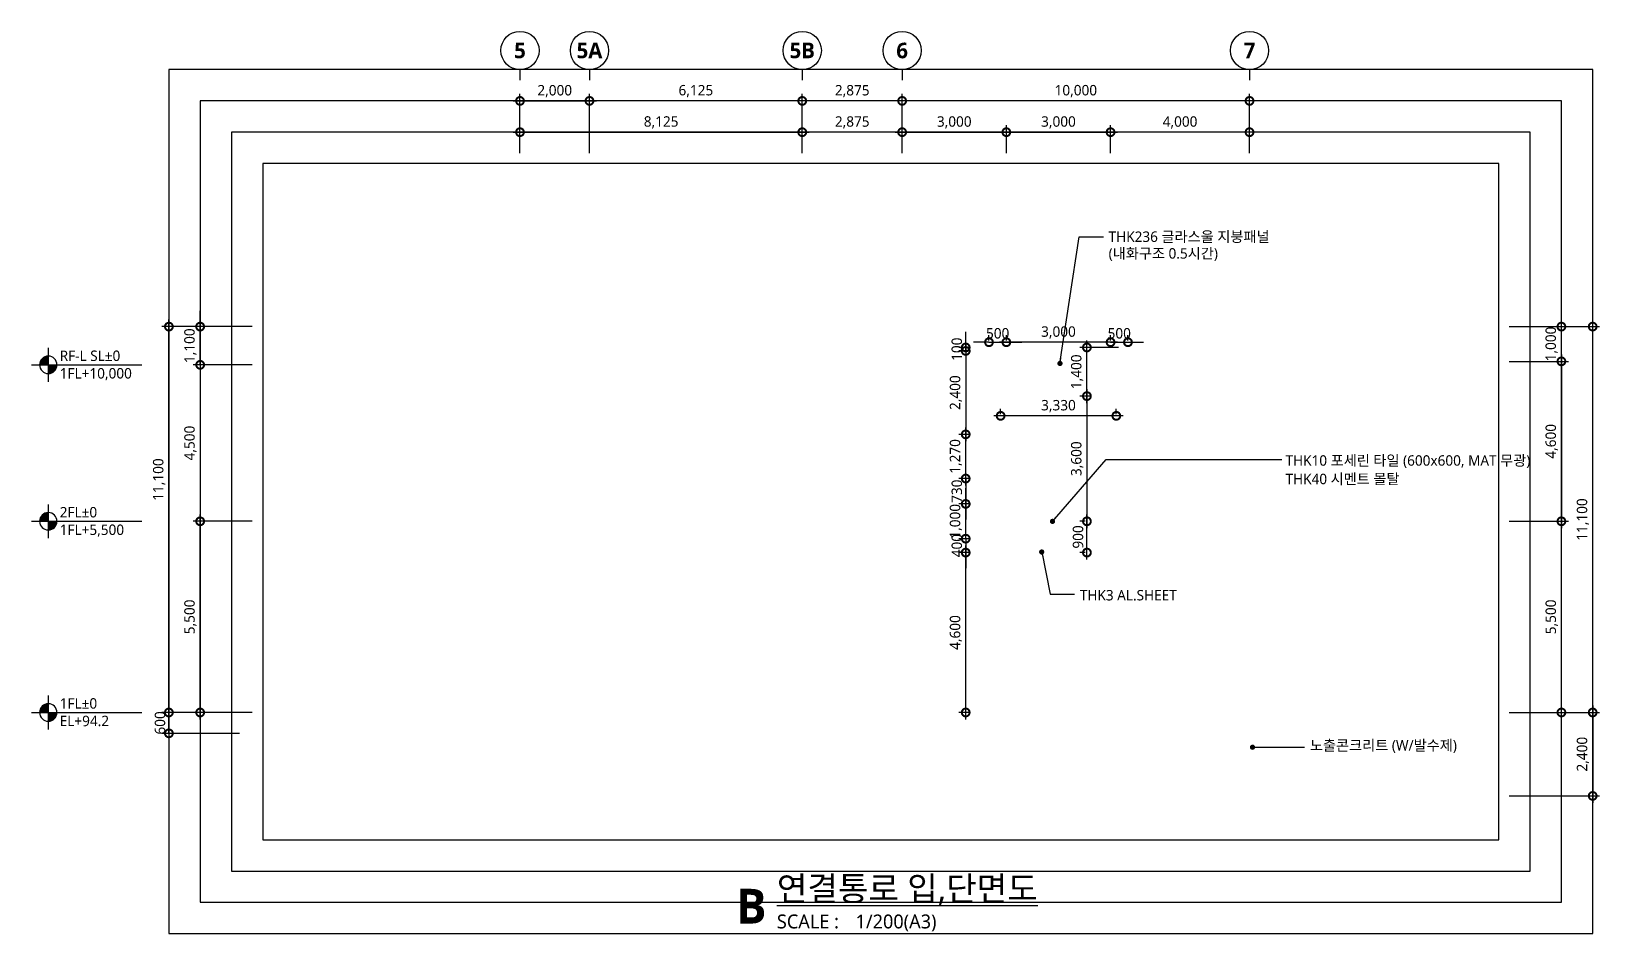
# Model space of a CAD drawing. Header units: millimetres. Extents: x 6017 to 164766, y 2937 to 56167.
# Drawn here: x 90117 to 135259, y 3616 to 29570 of the extents above; entities that cross this region are included whole.
import ezdxf
from ezdxf.enums import TextEntityAlignment as Align

# ---------------------------------------------------------------- set-up
doc = ezdxf.new("R2010")
doc.units = ezdxf.units.MM
doc.header["$LTSCALE"] = 200
doc.layers.get('DEFPOINTS').update_dxf_attribs({"color": 137})
for name, color, linetype in [('DIM', 7, 'Continuous'), ('SYM', 6, 'Continuous'), ('SYM-BUB', 3, 'Continuous'), ('SYM-LEAD', 6, 'Continuous'), ('SYM-LEVEL', 7, 'Continuous'), ('TEXT', 3, 'Continuous')]:
    doc.layers.add(name, color=color, linetype=linetype)
doc.styles.add('$0$스타일1', font='malgun.ttf')
doc.styles.add('스타일1', font='malgun.ttf')
doc.styles.add('스타일2', font='malgunbd.ttf')
doc.dimstyles.new('CJA', dxfattribs={"dimscale": 300, "dimtxt": 2.7, "dimasz": 1, "dimexe": 2, "dimexo": 3, "dimgap": 1, "dimtad": 1, "dimdec": 0, "dimzin": 1, "dimdsep": 46, "dimlunit": 6, "dimtxsty": '$0$스타일1', "dimblk": 'CJDOT', "dimcen": 0.09, "dimdle": 1, "dimclrd": 256, "dimclre": 256, "dimclrt": 3, "dimadec": 0, "dimazin": 0, "dimtfac": 1, "dimtdec": 0, "dimtix": 1, "dimtmove": 2, "dimatfit": 3, "dimldrblk": 'CJDOT', "dimfxl": 1, "dimtolj": 1, "dimtzin": 1, "dimarcsym": 0})
doc.dimstyles.new('DIM-QD 1', dxfattribs={"dimscale": 50, "dimtxt": 3, "dimasz": 1.5, "dimexe": 1, "dimexo": 0, "dimgap": 1, "dimtad": 1, "dimdec": 3, "dimdsep": 46, "dimlunit": 6, "dimtxsty": '스타일1', "dimblk1": 'ARCHTICK', "dimblk2": 'DOT', "dimsah": 1, "dimcen": 0, "dimclrd": 256, "dimclre": 256, "dimclrt": 3, "dimazin": 2, "dimtfac": 1, "dimtdec": 3, "dimtix": 1, "dimtmove": 2, "dimatfit": 3, "dimldrblk": 'DOT', "dimfxl": 1, "dimtolj": 1, "dimtzin": 0, "dimarcsym": 0})

# ---------------------------------------------------------------- blocks, each defined once
blk = doc.blocks.new('LEVEL1')
at = {"layer": 'SYM-LEVEL'}
h = blk.add_hatch(color=6, dxfattribs=at)
edge = h.paths.add_edge_path()
edge.add_ellipse((4.87, 0), major_axis=(1.77, 1.77), ratio=1, start_angle=405, end_angle=495)
edge.add_line((2.37, 0), (4.87, 0))
edge.add_line((4.87, 0), (4.87, 2.5))
edge = h.paths.add_edge_path()
edge.add_ellipse((4.87, 0), major_axis=(1.77, 1.77), ratio=1, start_angle=225, end_angle=315)
edge.add_line((7.37, 0), (4.87, 0))
edge.add_line((4.87, 0), (4.87, -2.5))
at = {"layer": 'SYM-LEVEL', "color": 6}
for p, q in [((4.87, 4.87), (4.87, -4.87)), ((0, 0), (9.74, 0)), ((9.07, 0), (31.8, 0))]:
    blk.add_line(p, q, dxfattribs=at)
blk.add_ellipse((4.87, 0), major_axis=(1.77, 1.77), ratio=1, start_param=5.497787, end_param=11.780972, dxfattribs=at)
at = {"layer": 'SYM-LEVEL', "color": 3, "style": '스타일1'}
for tag, p in [('1층-바닥마감', (8.16, 1.11)), ('EL-+100', (8.16, -3.93))]:
    blk.add_attdef(tag, p, '', height=3, dxfattribs=at)
blk = doc.blocks.new('_DotSmall')
at = {"color": 0, "linetype": 'ByBlock', "const_width": 0.5}
blk.add_lwpolyline([(-0.0625, 0, 1), (0.0625, 0, 1)], format="xyb", close=True, dxfattribs=at)
blk = doc.blocks.new('*D58')
at = {"layer": 'DEFPOINTS', "color": 0, "transparency": 16777216}
for p in [(94076, 21077), (96776, 21077), (96776, 9977)]:
    blk.add_point(p, dxfattribs=at)
at = {"layer": 'DIM', "color": 7, "lineweight": -2, "transparency": 16777216}
for p, q in [((94076, 9777), (94076, 21277)), ((96476, 21077), (93876, 21077)), ((96476, 9977), (93876, 9977))]:
    blk.add_line(p, q, dxfattribs=at)
at = {"layer": 'DIM', "color": 7, "lineweight": -2, "transparency": 16777216, "xscale": 450, "yscale": 450, "zscale": 450}
for p, rotation in [((94076, 21077), 90), ((94076, 9977), 270)]:
    blk.add_blockref('_DotSmall', p, dxfattribs=dict(at, rotation=rotation))
at = {"layer": 'DIM', "color": 3, "transparency": 16777216, "insert": (93795, 16677), "char_height": 300, "attachment_point": 5, "rotation": 90, "style": '스타일1'}
blk.add_mtext('\\A1;11,100', dxfattribs=at)
blk = doc.blocks.new('CJDOT')
blk.add_line((-2, 0), (2, 0))
at = {"const_width": 0.5}
blk.add_lwpolyline([(-0.25, 0, 1), (0.25, 0, 1)], format="xyb", close=True, dxfattribs=at)
blk = doc.blocks.new('*D59')
at = {"layer": 'DEFPOINTS', "color": 0, "transparency": 16777216}
for p in [(94976, 15477), (96776, 15477), (96776, 9977)]:
    blk.add_point(p, dxfattribs=at)
at = {"layer": 'DIM', "color": 7, "lineweight": -2, "transparency": 16777216}
for p, q in [((96476, 15477), (94776, 15477)), ((94976, 9777), (94976, 15677)), ((96476, 9977), (94776, 9977))]:
    blk.add_line(p, q, dxfattribs=at)
at = {"layer": 'DIM', "color": 7, "lineweight": -2, "transparency": 16777216, "xscale": 450, "yscale": 450, "zscale": 450}
for p, rotation in [((94976, 15477), 90), ((94976, 9977), 270)]:
    blk.add_blockref('_DotSmall', p, dxfattribs=dict(at, rotation=rotation))
at = {"layer": 'DIM', "color": 3, "transparency": 16777216, "insert": (94696, 12727), "char_height": 300, "attachment_point": 5, "rotation": 90, "style": '스타일1'}
blk.add_mtext('\\A1;5,500', dxfattribs=at)
blk = doc.blocks.new('*D60')
at = {"layer": 'DEFPOINTS', "color": 0, "transparency": 16777216}
for p in [(96776, 19977), (94976, 15477), (96776, 15477)]:
    blk.add_point(p, dxfattribs=at)
at = {"layer": 'DIM', "color": 7, "lineweight": -2, "transparency": 16777216}
for p, q in [((96476, 19977), (94776, 19977)), ((94976, 20177), (94976, 15277)), ((96476, 15477), (94776, 15477))]:
    blk.add_line(p, q, dxfattribs=at)
at = {"layer": 'DIM', "color": 7, "lineweight": -2, "transparency": 16777216, "xscale": 450, "yscale": 450, "zscale": 450}
for p, rotation in [((94976, 19977), 90), ((94976, 15477), 270)]:
    blk.add_blockref('_DotSmall', p, dxfattribs=dict(at, rotation=rotation))
at = {"layer": 'DIM', "color": 3, "transparency": 16777216, "insert": (94696, 17727), "char_height": 300, "attachment_point": 5, "rotation": 90, "style": '스타일1'}
blk.add_mtext('\\A1;4,500', dxfattribs=at)
blk = doc.blocks.new('*D61')
at = {"layer": 'DEFPOINTS', "color": 0, "transparency": 16777216}
for p in [(94976, 21077), (96776, 21077), (96776, 19977)]:
    blk.add_point(p, dxfattribs=at)
at = {"layer": 'DIM', "color": 7, "lineweight": -2, "transparency": 16777216}
for p, q in [((94976, 21077), (94976, 21527)), ((96476, 21077), (94776, 21077)), ((94976, 19977), (94976, 21077)), ((96476, 19977), (94776, 19977)), ((94976, 19977), (94976, 19527))]:
    blk.add_line(p, q, dxfattribs=at)
at = {"layer": 'DIM', "color": 7, "lineweight": -2, "transparency": 16777216, "xscale": 450, "yscale": 450, "zscale": 450}
for p, rotation in [((94976, 21077), 270), ((94976, 19977), 90)]:
    blk.add_blockref('_DotSmall', p, dxfattribs=dict(at, rotation=rotation))
at = {"layer": 'DIM', "color": 3, "transparency": 16777216, "insert": (94695, 20527), "char_height": 300, "attachment_point": 5, "rotation": 90, "style": '스타일1'}
blk.add_mtext('\\A1;1,100', dxfattribs=at)
blk = doc.blocks.new('*D62')
at = {"layer": 'DEFPOINTS', "color": 0, "transparency": 16777216}
for p in [(94076, 9977), (95876, 9977), (96412, 9377)]:
    blk.add_point(p, dxfattribs=at)
at = {"layer": 'DIM', "color": 7, "lineweight": -2, "transparency": 16777216}
for p, q in [((94076, 9977), (94076, 10427)), ((95576, 9977), (93876, 9977)), ((94076, 9377), (94076, 9977)), ((96112, 9377), (93876, 9377)), ((94076, 9377), (94076, 8927))]:
    blk.add_line(p, q, dxfattribs=at)
at = {"layer": 'DIM', "color": 7, "lineweight": -2, "transparency": 16777216, "xscale": 450, "yscale": 450, "zscale": 450}
for p, rotation in [((94076, 9977), 270), ((94076, 9377), 90)]:
    blk.add_blockref('_DotSmall', p, dxfattribs=dict(at, rotation=rotation))
at = {"layer": 'DIM', "color": 3, "transparency": 16777216, "insert": (93821, 9677), "char_height": 300, "attachment_point": 5, "rotation": 90, "style": '스타일1'}
blk.add_mtext('\\A1;600', dxfattribs=at)
blk = doc.blocks.new('dwgtitle')
at = {"layer": 'SYM', "color": 3, "style": '스타일1'}
blk.add_text('SCALE :', height=4, dxfattribs=at).set_placement((12.25, -1.4))
for tag, p, height in [('%%UTITLE', (12.25, 6.59), 7), ('1/100', (34.89, -1.4), 4)]:
    blk.add_attdef(tag, p, '', height=height, dxfattribs=at)
at = {"layer": 'SYM', "color": 6, "style": '스타일2'}
blk.add_attdef('A', text='', height=10, dxfattribs=at).set_placement((4.89, 5), align=Align.MIDDLE)
blk = doc.blocks.new('*D69')
at = {"layer": 'DEFPOINTS', "color": 0, "transparency": 16777216}
for p in [(106182, 27570), (104182, 25770), (106182, 25770)]:
    blk.add_point(p, dxfattribs=at)
at = {"layer": 'DIM', "color": 7, "lineweight": -2, "transparency": 16777216}
for p, q in [((103982, 27570), (106382, 27570)), ((104182, 26070), (104182, 27770)), ((106182, 26070), (106182, 27770))]:
    blk.add_line(p, q, dxfattribs=at)
at = {"layer": 'DIM', "color": 7, "lineweight": -2, "transparency": 16777216, "xscale": 450, "yscale": 450, "zscale": 450, "rotation": 180}
blk.add_blockref('_DotSmall', (104182, 27570), dxfattribs=at)
at = {"layer": 'DIM', "color": 7, "lineweight": -2, "transparency": 16777216, "xscale": 450, "yscale": 450, "zscale": 450}
blk.add_blockref('_DotSmall', (106182, 27570), dxfattribs=at)
at = {"layer": 'DIM', "color": 3, "transparency": 16777216, "insert": (105182, 27850), "char_height": 300, "attachment_point": 5, "style": '스타일1'}
blk.add_mtext('\\A1;2,000', dxfattribs=at)
blk = doc.blocks.new('NEW_BUB')
at = {"layer": 'SYM-BUB', "color": 6}
blk.add_line((0, 3), (0, 0), dxfattribs=at)
blk.add_circle((0, 8.5), 5.5, dxfattribs=at)
at = {"layer": 'SYM-BUB', "color": 3, "style": '스타일2'}
blk.add_attdef('X', text='', height=4.5, dxfattribs=at).set_placement((0, 8.5), align=Align.MIDDLE)
blk = doc.blocks.new('*D70')
at = {"layer": 'DEFPOINTS', "color": 0, "transparency": 16777216}
for p in [(121182, 26670), (121182, 25770), (125182, 25770)]:
    blk.add_point(p, dxfattribs=at)
at = {"layer": 'DIM', "color": 7, "lineweight": -2, "transparency": 16777216}
for p, q in [((125382, 26670), (120982, 26670)), ((121182, 26070), (121182, 26870)), ((125182, 26070), (125182, 26870))]:
    blk.add_line(p, q, dxfattribs=at)
at = {"layer": 'DIM', "color": 7, "lineweight": -2, "transparency": 16777216, "xscale": 450, "yscale": 450, "zscale": 450, "rotation": 180}
blk.add_blockref('_DotSmall', (121182, 26670), dxfattribs=at)
at = {"layer": 'DIM', "color": 7, "lineweight": -2, "transparency": 16777216, "xscale": 450, "yscale": 450, "zscale": 450}
blk.add_blockref('_DotSmall', (125182, 26670), dxfattribs=at)
at = {"layer": 'DIM', "color": 3, "transparency": 16777216, "insert": (123182, 26950), "char_height": 300, "attachment_point": 5, "style": '스타일1'}
blk.add_mtext('\\A1;4,000', dxfattribs=at)
blk = doc.blocks.new('*D71')
at = {"layer": 'DEFPOINTS', "color": 0, "transparency": 16777216}
for p in [(115182, 27570), (115182, 25770), (125182, 25770)]:
    blk.add_point(p, dxfattribs=at)
at = {"layer": 'DIM', "color": 7, "lineweight": -2, "transparency": 16777216}
for p, q in [((125382, 27570), (114982, 27570)), ((115182, 26070), (115182, 27770)), ((125182, 26070), (125182, 27770))]:
    blk.add_line(p, q, dxfattribs=at)
at = {"layer": 'DIM', "color": 7, "lineweight": -2, "transparency": 16777216, "xscale": 450, "yscale": 450, "zscale": 450, "rotation": 180}
blk.add_blockref('_DotSmall', (115182, 27570), dxfattribs=at)
at = {"layer": 'DIM', "color": 7, "lineweight": -2, "transparency": 16777216, "xscale": 450, "yscale": 450, "zscale": 450}
blk.add_blockref('_DotSmall', (125182, 27570), dxfattribs=at)
at = {"layer": 'DIM', "color": 3, "transparency": 16777216, "insert": (120182, 27851), "char_height": 300, "attachment_point": 5, "style": '스타일1'}
blk.add_mtext('\\A1;10,000', dxfattribs=at)
blk = doc.blocks.new('*D72')
at = {"layer": 'DEFPOINTS', "color": 0, "transparency": 16777216}
for p in [(121182, 26670), (118182, 25770), (121182, 25770)]:
    blk.add_point(p, dxfattribs=at)
at = {"layer": 'DIM', "color": 7, "lineweight": -2, "transparency": 16777216}
for p, q in [((117982, 26670), (121382, 26670)), ((118182, 26070), (118182, 26870)), ((121182, 26070), (121182, 26870))]:
    blk.add_line(p, q, dxfattribs=at)
at = {"layer": 'DIM', "color": 7, "lineweight": -2, "transparency": 16777216, "xscale": 450, "yscale": 450, "zscale": 450, "rotation": 180}
blk.add_blockref('_DotSmall', (118182, 26670), dxfattribs=at)
at = {"layer": 'DIM', "color": 7, "lineweight": -2, "transparency": 16777216, "xscale": 450, "yscale": 450, "zscale": 450}
blk.add_blockref('_DotSmall', (121182, 26670), dxfattribs=at)
at = {"layer": 'DIM', "color": 3, "transparency": 16777216, "insert": (119682, 26950), "char_height": 300, "attachment_point": 5, "style": '스타일1'}
blk.add_mtext('\\A1;3,000', dxfattribs=at)
blk = doc.blocks.new('*D73')
at = {"layer": 'DEFPOINTS', "color": 0, "transparency": 16777216}
for p in [(112307, 26670), (112307, 25770), (115182, 25770)]:
    blk.add_point(p, dxfattribs=at)
at = {"layer": 'DIM', "color": 7, "lineweight": -2, "transparency": 16777216}
for p, q in [((115382, 26670), (112107, 26670)), ((112307, 26070), (112307, 26870)), ((115182, 26070), (115182, 26870))]:
    blk.add_line(p, q, dxfattribs=at)
at = {"layer": 'DIM', "color": 7, "lineweight": -2, "transparency": 16777216, "xscale": 450, "yscale": 450, "zscale": 450, "rotation": 180}
blk.add_blockref('_DotSmall', (112307, 26670), dxfattribs=at)
at = {"layer": 'DIM', "color": 7, "lineweight": -2, "transparency": 16777216, "xscale": 450, "yscale": 450, "zscale": 450}
blk.add_blockref('_DotSmall', (115182, 26670), dxfattribs=at)
at = {"layer": 'DIM', "color": 3, "transparency": 16777216, "insert": (113745, 26950), "char_height": 300, "attachment_point": 5, "style": '스타일1'}
blk.add_mtext('\\A1;2,875', dxfattribs=at)
blk = doc.blocks.new('*D74')
at = {"layer": 'DEFPOINTS', "color": 0, "transparency": 16777216}
for p in [(112307, 26670), (104182, 25770), (112307, 25770)]:
    blk.add_point(p, dxfattribs=at)
at = {"layer": 'DIM', "color": 7, "lineweight": -2, "transparency": 16777216}
for p, q in [((103982, 26670), (112507, 26670)), ((104182, 26070), (104182, 26870)), ((112307, 26070), (112307, 26870))]:
    blk.add_line(p, q, dxfattribs=at)
at = {"layer": 'DIM', "color": 7, "lineweight": -2, "transparency": 16777216, "xscale": 450, "yscale": 450, "zscale": 450, "rotation": 180}
blk.add_blockref('_DotSmall', (104182, 26670), dxfattribs=at)
at = {"layer": 'DIM', "color": 7, "lineweight": -2, "transparency": 16777216, "xscale": 450, "yscale": 450, "zscale": 450}
blk.add_blockref('_DotSmall', (112307, 26670), dxfattribs=at)
at = {"layer": 'DIM', "color": 3, "transparency": 16777216, "insert": (108245, 26951), "char_height": 300, "attachment_point": 5, "style": '스타일1'}
blk.add_mtext('\\A1;8,125', dxfattribs=at)
blk = doc.blocks.new('*D121')
at = {"layer": 'DEFPOINTS', "color": 0, "transparency": 16777216}
for p in [(118182, 26670), (115182, 25770), (118182, 25770)]:
    blk.add_point(p, dxfattribs=at)
at = {"layer": 'DIM', "color": 7, "lineweight": -2, "transparency": 16777216}
for p, q in [((114982, 26670), (118382, 26670)), ((115182, 26070), (115182, 26870)), ((118182, 26070), (118182, 26870))]:
    blk.add_line(p, q, dxfattribs=at)
at = {"layer": 'DIM', "color": 7, "lineweight": -2, "transparency": 16777216, "xscale": 450, "yscale": 450, "zscale": 450, "rotation": 180}
blk.add_blockref('_DotSmall', (115182, 26670), dxfattribs=at)
at = {"layer": 'DIM', "color": 7, "lineweight": -2, "transparency": 16777216, "xscale": 450, "yscale": 450, "zscale": 450}
blk.add_blockref('_DotSmall', (118182, 26670), dxfattribs=at)
at = {"layer": 'DIM', "color": 3, "transparency": 16777216, "insert": (116682, 26950), "char_height": 300, "attachment_point": 5, "style": '스타일1'}
blk.add_mtext('\\A1;3,000', dxfattribs=at)
blk = doc.blocks.new('*D122')
at = {"layer": 'DEFPOINTS', "color": 0, "transparency": 16777216}
for p in [(132359, 21077), (135059, 21077), (132359, 9977)]:
    blk.add_point(p, dxfattribs=at)
at = {"layer": 'DIM', "color": 7, "lineweight": -2, "transparency": 16777216}
for p, q in [((135059, 9777), (135059, 21277)), ((132659, 21077), (135259, 21077)), ((132659, 9977), (135259, 9977))]:
    blk.add_line(p, q, dxfattribs=at)
at = {"layer": 'DIM', "color": 7, "lineweight": -2, "transparency": 16777216, "xscale": 450, "yscale": 450, "zscale": 450}
for p, rotation in [((135059, 21077), 90), ((135059, 9977), 270)]:
    blk.add_blockref('_DotSmall', p, dxfattribs=dict(at, rotation=rotation))
at = {"layer": 'DIM', "color": 3, "transparency": 16777216, "insert": (134778, 15527), "char_height": 300, "attachment_point": 5, "rotation": 90, "style": '스타일1'}
blk.add_mtext('\\A1;11,100', dxfattribs=at)
blk = doc.blocks.new('*D123')
at = {"layer": 'DEFPOINTS', "color": 0, "transparency": 16777216}
for p in [(132359, 15477), (134159, 15477), (132359, 9977)]:
    blk.add_point(p, dxfattribs=at)
at = {"layer": 'DIM', "color": 7, "lineweight": -2, "transparency": 16777216}
for p, q in [((132659, 15477), (134359, 15477)), ((134159, 9777), (134159, 15677)), ((132659, 9977), (134359, 9977))]:
    blk.add_line(p, q, dxfattribs=at)
at = {"layer": 'DIM', "color": 7, "lineweight": -2, "transparency": 16777216, "xscale": 450, "yscale": 450, "zscale": 450}
for p, rotation in [((134159, 15477), 90), ((134159, 9977), 270)]:
    blk.add_blockref('_DotSmall', p, dxfattribs=dict(at, rotation=rotation))
at = {"layer": 'DIM', "color": 3, "transparency": 16777216, "insert": (133879, 12727), "char_height": 300, "attachment_point": 5, "rotation": 90, "style": '스타일1'}
blk.add_mtext('\\A1;5,500', dxfattribs=at)
blk = doc.blocks.new('*D124')
at = {"layer": 'DEFPOINTS', "color": 0, "transparency": 16777216}
for p in [(132359, 20077), (132359, 15477), (134159, 15477)]:
    blk.add_point(p, dxfattribs=at)
at = {"layer": 'DIM', "color": 7, "lineweight": -2, "transparency": 16777216}
for p, q in [((132659, 20077), (134359, 20077)), ((134159, 20277), (134159, 15277)), ((132659, 15477), (134359, 15477))]:
    blk.add_line(p, q, dxfattribs=at)
at = {"layer": 'DIM', "color": 7, "lineweight": -2, "transparency": 16777216, "xscale": 450, "yscale": 450, "zscale": 450}
for p, rotation in [((134159, 20077), 90), ((134159, 15477), 270)]:
    blk.add_blockref('_DotSmall', p, dxfattribs=dict(at, rotation=rotation))
at = {"layer": 'DIM', "color": 3, "transparency": 16777216, "insert": (133879, 17777), "char_height": 300, "attachment_point": 5, "rotation": 90, "style": '스타일1'}
blk.add_mtext('\\A1;4,600', dxfattribs=at)
blk = doc.blocks.new('*D125')
at = {"layer": 'DEFPOINTS', "color": 0, "transparency": 16777216}
for p in [(132359, 21077), (134159, 21077), (132359, 20077)]:
    blk.add_point(p, dxfattribs=at)
at = {"layer": 'DIM', "color": 7, "lineweight": -2, "transparency": 16777216}
for p, q in [((134159, 21077), (134159, 21527)), ((132659, 21077), (134359, 21077)), ((134159, 20077), (134159, 21077)), ((132659, 20077), (134359, 20077)), ((134159, 20077), (134159, 19627))]:
    blk.add_line(p, q, dxfattribs=at)
at = {"layer": 'DIM', "color": 7, "lineweight": -2, "transparency": 16777216, "xscale": 450, "yscale": 450, "zscale": 450}
for p, rotation in [((134159, 21077), 270), ((134159, 20077), 90)]:
    blk.add_blockref('_DotSmall', p, dxfattribs=dict(at, rotation=rotation))
at = {"layer": 'DIM', "color": 3, "transparency": 16777216, "insert": (133878, 20577), "char_height": 300, "attachment_point": 5, "rotation": 90, "style": '스타일1'}
blk.add_mtext('\\A1;1,000', dxfattribs=at)
blk = doc.blocks.new('*D126')
at = {"layer": 'DEFPOINTS', "color": 0, "transparency": 16777216}
for p in [(132359, 9977), (132359, 7577), (135059, 7577)]:
    blk.add_point(p, dxfattribs=at)
at = {"layer": 'DIM', "color": 7, "lineweight": -2, "transparency": 16777216}
for p, q in [((132659, 9977), (135259, 9977)), ((135059, 10177), (135059, 7377)), ((132659, 7577), (135259, 7577))]:
    blk.add_line(p, q, dxfattribs=at)
at = {"layer": 'DIM', "color": 7, "lineweight": -2, "transparency": 16777216, "xscale": 450, "yscale": 450, "zscale": 450}
for p, rotation in [((135059, 9977), 90), ((135059, 7577), 270)]:
    blk.add_blockref('_DotSmall', p, dxfattribs=dict(at, rotation=rotation))
at = {"layer": 'DIM', "color": 3, "transparency": 16777216, "insert": (134779, 8777), "char_height": 300, "attachment_point": 5, "rotation": 90, "style": '스타일1'}
blk.add_mtext('\\A1;2,400', dxfattribs=at)
blk = doc.blocks.new('*D130')
at = {"layer": 'DEFPOINTS', "color": 0, "transparency": 16777216}
for p in [(117388, 14977), (117012, 14577), (117388, 14577)]:
    blk.add_point(p, dxfattribs=at)
at = {"layer": 'DIM', "color": 7, "lineweight": -2, "transparency": 16777216}
for p, q in [((117012, 14977), (117012, 15427)), ((117088, 14977), (116812, 14977)), ((117012, 14977), (117012, 14577)), ((117088, 14577), (116812, 14577)), ((117012, 14577), (117012, 14127))]:
    blk.add_line(p, q, dxfattribs=at)
at = {"layer": 'DIM', "color": 7, "lineweight": -2, "transparency": 16777216, "xscale": 450, "yscale": 450, "zscale": 450}
for p, rotation in [((117012, 14977), 270), ((117012, 14577), 90)]:
    blk.add_blockref('_DotSmall', p, dxfattribs=dict(at, rotation=rotation))
at = {"layer": 'DIM', "color": 3, "transparency": 16777216, "insert": (116757, 14777), "char_height": 300, "attachment_point": 5, "rotation": 90, "style": '스타일1'}
blk.add_mtext('\\A1;400', dxfattribs=at)
blk = doc.blocks.new('*D131')
at = {"layer": 'DEFPOINTS', "color": 0, "transparency": 16777216}
for p in [(117012, 15977), (117388, 15977), (117388, 14977)]:
    blk.add_point(p, dxfattribs=at)
at = {"layer": 'DIM', "color": 7, "lineweight": -2, "transparency": 16777216}
for p, q in [((117012, 15977), (117012, 16427)), ((117088, 15977), (116812, 15977)), ((117012, 14977), (117012, 15977)), ((117088, 14977), (116812, 14977)), ((117012, 14977), (117012, 14527))]:
    blk.add_line(p, q, dxfattribs=at)
at = {"layer": 'DIM', "color": 7, "lineweight": -2, "transparency": 16777216, "xscale": 450, "yscale": 450, "zscale": 450}
for p, rotation in [((117012, 15977), 270), ((117012, 14977), 90)]:
    blk.add_blockref('_DotSmall', p, dxfattribs=dict(at, rotation=rotation))
at = {"layer": 'DIM', "color": 3, "transparency": 16777216, "insert": (116731, 15477), "char_height": 300, "attachment_point": 5, "rotation": 90, "style": '스타일1'}
blk.add_mtext('\\A1;1,000', dxfattribs=at)
blk = doc.blocks.new('*D132')
at = {"layer": 'DEFPOINTS', "color": 0, "transparency": 16777216}
for p in [(117388, 16707), (117012, 15977), (117388, 15977)]:
    blk.add_point(p, dxfattribs=at)
at = {"layer": 'DIM', "color": 7, "lineweight": -2, "transparency": 16777216}
for p, q in [((117012, 16707), (117012, 17157)), ((117088, 16707), (116812, 16707)), ((117012, 16707), (117012, 15977)), ((117088, 15977), (116812, 15977)), ((117012, 15977), (117012, 15527))]:
    blk.add_line(p, q, dxfattribs=at)
at = {"layer": 'DIM', "color": 7, "lineweight": -2, "transparency": 16777216, "xscale": 450, "yscale": 450, "zscale": 450}
for p, rotation in [((117012, 16707), 270), ((117012, 15977), 90)]:
    blk.add_blockref('_DotSmall', p, dxfattribs=dict(at, rotation=rotation))
at = {"layer": 'DIM', "color": 3, "transparency": 16777216, "insert": (116757, 16342), "char_height": 300, "attachment_point": 5, "rotation": 90, "style": '스타일1'}
blk.add_mtext('\\A1;730', dxfattribs=at)
blk = doc.blocks.new('*D133')
at = {"layer": 'DEFPOINTS', "color": 0, "transparency": 16777216}
for p in [(117012, 17977), (117388, 17977), (117388, 16707)]:
    blk.add_point(p, dxfattribs=at)
at = {"layer": 'DIM', "color": 7, "lineweight": -2, "transparency": 16777216}
for p, q in [((117012, 16507), (117012, 18177)), ((117088, 17977), (116812, 17977)), ((117088, 16707), (116812, 16707))]:
    blk.add_line(p, q, dxfattribs=at)
at = {"layer": 'DIM', "color": 7, "lineweight": -2, "transparency": 16777216, "xscale": 450, "yscale": 450, "zscale": 450}
for p, rotation in [((117012, 17977), 90), ((117012, 16707), 270)]:
    blk.add_blockref('_DotSmall', p, dxfattribs=dict(at, rotation=rotation))
at = {"layer": 'DIM', "color": 3, "transparency": 16777216, "insert": (116731, 17342), "char_height": 300, "attachment_point": 5, "rotation": 90, "style": '스타일1'}
blk.add_mtext('\\A1;1,270', dxfattribs=at)
blk = doc.blocks.new('*D134')
at = {"layer": 'DEFPOINTS', "color": 0, "transparency": 16777216}
for p in [(117388, 20377), (117012, 17977), (117388, 17977)]:
    blk.add_point(p, dxfattribs=at)
at = {"layer": 'DIM', "color": 7, "lineweight": -2, "transparency": 16777216}
for p, q in [((117088, 20377), (116812, 20377)), ((117012, 20577), (117012, 17777)), ((117088, 17977), (116812, 17977))]:
    blk.add_line(p, q, dxfattribs=at)
at = {"layer": 'DIM', "color": 7, "lineweight": -2, "transparency": 16777216, "xscale": 450, "yscale": 450, "zscale": 450}
for p, rotation in [((117012, 20377), 90), ((117012, 17977), 270)]:
    blk.add_blockref('_DotSmall', p, dxfattribs=dict(at, rotation=rotation))
at = {"layer": 'DIM', "color": 3, "transparency": 16777216, "insert": (116732, 19177), "char_height": 300, "attachment_point": 5, "rotation": 90, "style": '스타일1'}
blk.add_mtext('\\A1;2,400', dxfattribs=at)
blk = doc.blocks.new('*D128')
at = {"layer": 'DEFPOINTS', "color": 0, "transparency": 16777216}
for p in [(117012, 20477), (117388, 20477), (117388, 20377)]:
    blk.add_point(p, dxfattribs=at)
at = {"layer": 'DIM', "color": 7, "lineweight": -2, "transparency": 16777216}
for p, q in [((117012, 20477), (117012, 20927)), ((117088, 20477), (116812, 20477)), ((117088, 20377), (116812, 20377)), ((117012, 20377), (117012, 20477)), ((117012, 20377), (117012, 19927))]:
    blk.add_line(p, q, dxfattribs=at)
at = {"layer": 'DIM', "color": 7, "lineweight": -2, "transparency": 16777216, "xscale": 450, "yscale": 450, "zscale": 450}
for p, rotation in [((117012, 20477), 270), ((117012, 20377), 90)]:
    blk.add_blockref('_DotSmall', p, dxfattribs=dict(at, rotation=rotation))
at = {"layer": 'DIM', "color": 3, "transparency": 16777216, "insert": (116756, 20427), "char_height": 300, "attachment_point": 5, "rotation": 90, "style": '스타일1'}
blk.add_mtext('\\A1;100', dxfattribs=at)
blk = doc.blocks.new('*D129')
at = {"layer": 'DEFPOINTS', "color": 0, "transparency": 16777216}
for p in [(117012, 14577), (117388, 14577), (117388, 9977)]:
    blk.add_point(p, dxfattribs=at)
at = {"layer": 'DIM', "color": 7, "lineweight": -2, "transparency": 16777216}
for p, q in [((117088, 14577), (116812, 14577)), ((117012, 9777), (117012, 14777)), ((117088, 9977), (116812, 9977))]:
    blk.add_line(p, q, dxfattribs=at)
at = {"layer": 'DIM', "color": 7, "lineweight": -2, "transparency": 16777216, "xscale": 450, "yscale": 450, "zscale": 450}
for p, rotation in [((117012, 14577), 90), ((117012, 9977), 270)]:
    blk.add_blockref('_DotSmall', p, dxfattribs=dict(at, rotation=rotation))
at = {"layer": 'DIM', "color": 3, "transparency": 16777216, "insert": (116732, 12277), "char_height": 300, "attachment_point": 5, "rotation": 90, "style": '스타일1'}
blk.add_mtext('\\A1;4,600', dxfattribs=at)
blk = doc.blocks.new('*D135')
at = {"layer": 'DEFPOINTS', "color": 0, "transparency": 16777216}
for p in [(117682, 20377), (118182, 20628), (118182, 20377)]:
    blk.add_point(p, dxfattribs=at)
at = {"layer": 'DIM', "color": 7, "lineweight": -2, "transparency": 16777216}
for p, q in [((117682, 20677), (117682, 20828)), ((118182, 20677), (118182, 20828)), ((117682, 20628), (117232, 20628)), ((117682, 20628), (118182, 20628)), ((118182, 20628), (118632, 20628))]:
    blk.add_line(p, q, dxfattribs=at)
at = {"layer": 'DIM', "color": 7, "lineweight": -2, "transparency": 16777216, "xscale": 450, "yscale": 450, "zscale": 450}
blk.add_blockref('_DotSmall', (117682, 20628), dxfattribs=at)
at = {"layer": 'DIM', "color": 7, "lineweight": -2, "transparency": 16777216, "xscale": 450, "yscale": 450, "zscale": 450, "rotation": 180}
blk.add_blockref('_DotSmall', (118182, 20628), dxfattribs=at)
at = {"layer": 'DIM', "color": 3, "transparency": 16777216, "insert": (117932, 20883), "char_height": 300, "attachment_point": 5, "style": '스타일1'}
blk.add_mtext('\\A1;500', dxfattribs=at)
blk = doc.blocks.new('*D136')
at = {"layer": 'DEFPOINTS', "color": 0, "transparency": 16777216}
for p in [(118182, 20628), (118182, 20377), (121182, 20377)]:
    blk.add_point(p, dxfattribs=at)
at = {"layer": 'DIM', "color": 7, "lineweight": -2, "transparency": 16777216}
for p, q in [((118182, 20677), (118182, 20828)), ((121182, 20677), (121182, 20828)), ((121382, 20628), (117982, 20628))]:
    blk.add_line(p, q, dxfattribs=at)
at = {"layer": 'DIM', "color": 7, "lineweight": -2, "transparency": 16777216, "xscale": 450, "yscale": 450, "zscale": 450, "rotation": 180}
blk.add_blockref('_DotSmall', (118182, 20628), dxfattribs=at)
at = {"layer": 'DIM', "color": 7, "lineweight": -2, "transparency": 16777216, "xscale": 450, "yscale": 450, "zscale": 450}
blk.add_blockref('_DotSmall', (121182, 20628), dxfattribs=at)
at = {"layer": 'DIM', "color": 3, "transparency": 16777216, "insert": (119682, 20908), "char_height": 300, "attachment_point": 5, "style": '스타일1'}
blk.add_mtext('\\A1;3,000', dxfattribs=at)
blk = doc.blocks.new('*D137')
at = {"layer": 'DEFPOINTS', "color": 0, "transparency": 16777216}
for p in [(121182, 20377), (121682, 20628), (121682, 20377)]:
    blk.add_point(p, dxfattribs=at)
at = {"layer": 'DIM', "color": 7, "lineweight": -2, "transparency": 16777216}
for p, q in [((121182, 20677), (121182, 20828)), ((121682, 20677), (121682, 20828)), ((121182, 20628), (120732, 20628)), ((121182, 20628), (121682, 20628)), ((121682, 20628), (122132, 20628))]:
    blk.add_line(p, q, dxfattribs=at)
at = {"layer": 'DIM', "color": 7, "lineweight": -2, "transparency": 16777216, "xscale": 450, "yscale": 450, "zscale": 450}
blk.add_blockref('_DotSmall', (121182, 20628), dxfattribs=at)
at = {"layer": 'DIM', "color": 7, "lineweight": -2, "transparency": 16777216, "xscale": 450, "yscale": 450, "zscale": 450, "rotation": 180}
blk.add_blockref('_DotSmall', (121682, 20628), dxfattribs=at)
at = {"layer": 'DIM', "color": 3, "transparency": 16777216, "insert": (121432, 20883), "char_height": 300, "attachment_point": 5, "style": '스타일1'}
blk.add_mtext('\\A1;500', dxfattribs=at)
blk = doc.blocks.new('*D138')
at = {"layer": 'DEFPOINTS', "color": 0, "transparency": 16777216}
for p in [(118017, 18510), (118017, 18259), (121347, 18259)]:
    blk.add_point(p, dxfattribs=at)
at = {"layer": 'DIM', "color": 7, "lineweight": -2, "transparency": 16777216}
for p, q in [((121547, 18510), (117817, 18510)), ((118017, 18559), (118017, 18710)), ((121347, 18559), (121347, 18710))]:
    blk.add_line(p, q, dxfattribs=at)
at = {"layer": 'DIM', "color": 7, "lineweight": -2, "transparency": 16777216, "xscale": 450, "yscale": 450, "zscale": 450, "rotation": 180}
blk.add_blockref('_DotSmall', (118017, 18510), dxfattribs=at)
at = {"layer": 'DIM', "color": 7, "lineweight": -2, "transparency": 16777216, "xscale": 450, "yscale": 450, "zscale": 450}
blk.add_blockref('_DotSmall', (121347, 18510), dxfattribs=at)
at = {"layer": 'DIM', "color": 3, "transparency": 16777216, "insert": (119682, 18790), "char_height": 300, "attachment_point": 5, "style": '스타일1'}
blk.add_mtext('\\A1;3,330', dxfattribs=at)
blk = doc.blocks.new('*D139')
at = {"layer": 'DEFPOINTS', "color": 0, "transparency": 16777216}
for p in [(120934, 19077), (120501, 15477), (120752, 15477)]:
    blk.add_point(p, dxfattribs=at)
at = {"layer": 'DIM', "color": 7, "lineweight": -2, "transparency": 16777216}
for p, q in [((120634, 19077), (120301, 19077)), ((120501, 19277), (120501, 15277)), ((120452, 15477), (120301, 15477))]:
    blk.add_line(p, q, dxfattribs=at)
at = {"layer": 'DIM', "color": 7, "lineweight": -2, "transparency": 16777216, "xscale": 450, "yscale": 450, "zscale": 450}
for p, rotation in [((120501, 19077), 90), ((120501, 15477), 270)]:
    blk.add_blockref('_DotSmall', p, dxfattribs=dict(at, rotation=rotation))
at = {"layer": 'DIM', "color": 3, "transparency": 16777216, "insert": (120221, 17277), "char_height": 300, "attachment_point": 5, "rotation": 90, "style": '스타일1'}
blk.add_mtext('\\A1;3,600', dxfattribs=at)
blk = doc.blocks.new('*D140')
at = {"layer": 'DEFPOINTS', "color": 0, "transparency": 16777216}
for p in [(120501, 15477), (120752, 15477), (120752, 14577)]:
    blk.add_point(p, dxfattribs=at)
at = {"layer": 'DIM', "color": 7, "lineweight": -2, "transparency": 16777216}
for p, q in [((120452, 15477), (120301, 15477)), ((120501, 14377), (120501, 15677)), ((120452, 14577), (120301, 14577))]:
    blk.add_line(p, q, dxfattribs=at)
at = {"layer": 'DIM', "color": 7, "lineweight": -2, "transparency": 16777216, "xscale": 450, "yscale": 450, "zscale": 450}
for p, rotation in [((120501, 15477), 90), ((120501, 14577), 270)]:
    blk.add_blockref('_DotSmall', p, dxfattribs=dict(at, rotation=rotation))
at = {"layer": 'DIM', "color": 3, "transparency": 16777216, "insert": (120246, 15027), "char_height": 300, "attachment_point": 5, "rotation": 90, "style": '스타일1'}
blk.add_mtext('\\A1;900', dxfattribs=at)
blk = doc.blocks.new('*D141')
at = {"layer": 'DEFPOINTS', "color": 0, "transparency": 16777216}
for p in [(120501, 20477), (121712, 20477), (120934, 19077)]:
    blk.add_point(p, dxfattribs=at)
at = {"layer": 'DIM', "color": 7, "lineweight": -2, "transparency": 16777216}
for p, q in [((121412, 20477), (120301, 20477)), ((120501, 18877), (120501, 20677)), ((120634, 19077), (120301, 19077))]:
    blk.add_line(p, q, dxfattribs=at)
at = {"layer": 'DIM', "color": 7, "lineweight": -2, "transparency": 16777216, "xscale": 450, "yscale": 450, "zscale": 450}
for p, rotation in [((120501, 20477), 90), ((120501, 19077), 270)]:
    blk.add_blockref('_DotSmall', p, dxfattribs=dict(at, rotation=rotation))
at = {"layer": 'DIM', "color": 3, "transparency": 16777216, "insert": (120220, 19777), "char_height": 300, "attachment_point": 5, "rotation": 90, "style": '스타일1'}
blk.add_mtext('\\A1;1,400', dxfattribs=at)
blk = doc.blocks.new('_ARCHTICK')
at = {"color": 0, "linetype": 'ByBlock', "const_width": 0.15}
blk.add_lwpolyline([(-0.5, -0.5), (0.5, 0.5)], dxfattribs=at)
blk = doc.blocks.new('_DOT')
at = {"color": 0, "linetype": 'ByBlock'}
blk.add_line((-0.5, 0), (-1, 0), dxfattribs=at)
at = {"color": 0, "linetype": 'ByBlock', "const_width": 0.5}
blk.add_lwpolyline([(-0.25, 0, 1), (0.25, 0, 1)], format="xyb", close=True, dxfattribs=at)
blk = doc.blocks.new('*D145')
at = {"layer": 'DEFPOINTS', "color": 0, "transparency": 16777216}
for p in [(106182, 27570), (106182, 25770), (112307, 25770)]:
    blk.add_point(p, dxfattribs=at)
at = {"layer": 'DIM', "color": 7, "lineweight": -2, "transparency": 16777216}
for p, q in [((112507, 27570), (105982, 27570)), ((106182, 26070), (106182, 27770)), ((112307, 26070), (112307, 27770))]:
    blk.add_line(p, q, dxfattribs=at)
at = {"layer": 'DIM', "color": 7, "lineweight": -2, "transparency": 16777216, "xscale": 450, "yscale": 450, "zscale": 450, "rotation": 180}
blk.add_blockref('_DotSmall', (106182, 27570), dxfattribs=at)
at = {"layer": 'DIM', "color": 7, "lineweight": -2, "transparency": 16777216, "xscale": 450, "yscale": 450, "zscale": 450}
blk.add_blockref('_DotSmall', (112307, 27570), dxfattribs=at)
at = {"layer": 'DIM', "color": 3, "transparency": 16777216, "insert": (109245, 27851), "char_height": 300, "attachment_point": 5, "style": '스타일1'}
blk.add_mtext('\\A1;6,125', dxfattribs=at)
blk = doc.blocks.new('*D146')
at = {"layer": 'DEFPOINTS', "color": 0, "transparency": 16777216}
for p in [(112307, 27570), (112307, 25770), (115182, 25770)]:
    blk.add_point(p, dxfattribs=at)
at = {"layer": 'DIM', "color": 7, "lineweight": -2, "transparency": 16777216}
for p, q in [((115382, 27570), (112107, 27570)), ((112307, 26070), (112307, 27770)), ((115182, 26070), (115182, 27770))]:
    blk.add_line(p, q, dxfattribs=at)
at = {"layer": 'DIM', "color": 7, "lineweight": -2, "transparency": 16777216, "xscale": 450, "yscale": 450, "zscale": 450, "rotation": 180}
blk.add_blockref('_DotSmall', (112307, 27570), dxfattribs=at)
at = {"layer": 'DIM', "color": 7, "lineweight": -2, "transparency": 16777216, "xscale": 450, "yscale": 450, "zscale": 450}
blk.add_blockref('_DotSmall', (115182, 27570), dxfattribs=at)
at = {"layer": 'DIM', "color": 3, "transparency": 16777216, "insert": (113745, 27850), "char_height": 300, "attachment_point": 5, "style": '스타일1'}
blk.add_mtext('\\A1;2,875', dxfattribs=at)

msp = doc.modelspace()

# ---------------------------------------------------------------- linework, layer by layer
at = {"layer": 'DEFPOINTS'}
for points in [[(135059.2, 3616), (135059.2, 28469.5), (94076, 28469.5), (94076, 3616)], [(134159.2, 4516), (134159.2, 27569.5), (94976, 27569.5), (94976, 4516)], [(133259.2, 5416), (133259.2, 26669.5), (95876, 26669.5), (95876, 5416)], [(132359.2, 6316), (132359.2, 25769.5), (96776, 25769.5), (96776, 6316)]]:
    msp.add_lwpolyline(points, close=True, dxfattribs=at)

# ---------------------------------------------------------------- block references
at = {"layer": 'SYM', "xscale": 100.0000000000835, "yscale": 100.0000000000835, "zscale": 100.0000000000835}
msp.add_blockref('dwgtitle', (110352.2, 3905.6), dxfattribs=at).add_auto_attribs({'%%UTITLE': '%%u연결통로 입,단면도', '1/100': '1/200(A3)', 'A': 'B'})
at = {"layer": 'SYM-BUB', "xscale": 100.0000000000835, "yscale": 100.0000000000835, "zscale": 100.0000000000835}
for p, values in [((104182.2, 28169.5), {'X': '5'}), ((106182.2, 28169.5), {'X': '5A'}), ((112307.2, 28169.5), {'X': '5B'}), ((115182.2, 28169.5), {'X': '6'}), ((125182.2, 28169.5), {'X': '7'})]:
    msp.add_blockref('NEW_BUB', p, dxfattribs=at).add_auto_attribs(values)
at = {"layer": 'SYM-LEVEL', "xscale": 100, "yscale": 100, "zscale": 100}
for p, values in [((90117.4, 19977.2), {'EL-+100': '1FL+10,000', '1층-바닥마감': 'RF-L SL±0'}), ((90117.4, 15477.2), {'EL-+100': '1FL+5,500', '1층-바닥마감': '2FL±0'}), ((90117.4, 9977.2), {'EL-+100': 'EL+94.2', '1층-바닥마감': '1FL±0'})]:
    msp.add_blockref('LEVEL1', p, dxfattribs=at).add_auto_attribs(values)

# ---------------------------------------------------------------- texts
at = {"layer": 'TEXT', "color": 3, "style": '스타일1'}
for s, p in [('THK236 글라스울 지붕패널', (121125.8, 23513.4)), ('(내화구조 0.5시간)', (121125.8, 23033.4)), ('THK10 포세린 타일 (600x600, MAT 무광)', (126218.3, 17076.3)), ('THK40 시멘트 몰탈', (126218.3, 16544.4)), ('THK3 AL.SHEET', (120297.8, 13200.6)), ('노출콘크리트 (W/발수제) ', (126918.4, 8880.8))]:
    msp.add_text(s, height=300, dxfattribs=at).set_placement(p)

# ---------------------------------------------------------------- dimensions: what is measured, and where the dimension line sits
at = {"layer": 'DIM'}
for base, p1, p2, angle, picture, middle in [((106182.2, 27569.5), (104182.2, 25769.5), (106182.2, 25769.5), 180, '*D69', (105182.2, 27849.7)), ((106182.2, 27569.5), (112307.2, 25769.5), (106182.2, 25769.5), 0, '*D145', (109244.7, 27850.5)), ((112307.2, 27569.5), (115182.2, 25769.5), (112307.2, 25769.5), 0, '*D146', (113744.7, 27849.7)), ((112307.2, 26669.5), (104182.2, 25769.5), (112307.2, 25769.5), 180, '*D74', (108244.7, 26950.5)), ((112307.2, 26669.5), (115182.2, 25769.5), (112307.2, 25769.5), 0, '*D73', (113744.7, 26949.7)), ((118182.2, 26669.5), (115182.2, 25769.5), (118182.2, 25769.5), 180, '*D121', (116682.2, 26949.7)), ((121182.2, 26669.5), (118182.2, 25769.5), (121182.2, 25769.5), 180, '*D72', (119682.2, 26949.7)), ((94976, 21077.2), (96776, 19977.2), (96776, 21077.2), 270, '*D61', (94695, 20527.2)), ((134159.2, 21077.2), (132359.2, 20077.2), (132359.2, 21077.2), 270, '*D125', (133878.2, 20577.2)), ((135059.2, 21077.2), (132359.2, 9977.2), (132359.2, 21077.2), 270, '*D122', (134778.2, 15527.2)), ((117012.1, 20477.2), (117387.6, 20377.2), (117387.6, 20477.2), 90, '*D128', (116756.3, 20427.2)), ((118182.2, 20628.2), (121182.2, 20377.2), (118182.2, 20377.2), 180, '*D136', (119682.2, 20908.3)), ((121682.2, 20628.2), (121182.2, 20377.2), (121682.2, 20377.2), 0, '*D137', (121432.2, 20883.2)), ((117012.1, 17977.2), (117387.6, 20377.2), (117387.6, 17977.2), 270, '*D134', (116732, 19177.2)), ((120500.7, 20477.2), (120933.7, 19077.2), (121712.2, 20477.2), 90, '*D141', (120219.8, 19777.2)), ((94976, 15477.2), (96776, 19977.2), (96776, 15477.2), 90, '*D60', (94695.8, 17727.2)), ((134159.2, 15477.2), (132359.2, 20077.2), (132359.2, 15477.2), 90, '*D124', (133879, 17777.2)), ((118017.2, 18510), (121347.2, 18259.1), (118017.2, 18259.1), 180, '*D138', (119682.2, 18790.2)), ((120500.7, 15477.2), (120933.7, 19077.2), (120751.7, 15477.2), 270, '*D139', (120220.6, 17277.2)), ((117012.1, 17977.2), (117387.6, 16707.2), (117387.6, 17977.2), 90, '*D133', (116731.1, 17342.2)), ((117012.1, 15977.2), (117387.6, 16707.2), (117387.6, 15977.2), 270, '*D132', (116757.1, 16342.2)), ((117012.1, 15977.2), (117387.6, 14977.2), (117387.6, 15977.2), 90, '*D131', (116731.1, 15477.2)), ((94976, 15477.2), (96776, 9977.2), (96776, 15477.2), 270, '*D59', (94695.8, 12727.2)), ((117012.1, 14577.2), (117387.6, 14977.2), (117387.6, 14577.2), 270, '*D130', (116757.1, 14777.2)), ((120500.7, 15477.2), (120751.7, 14577.2), (120751.7, 15477.2), 90, '*D140', (120245.7, 15027.2)), ((134159.2, 15477.2), (132359.2, 9977.2), (132359.2, 15477.2), 270, '*D123', (133879, 12727.2)), ((117012.1, 14577.2), (117387.6, 9977.2), (117387.6, 14577.2), 90, '*D129', (116732, 12277.2)), ((94076, 9977.2), (96411.9, 9377.2), (95876, 9977.2), 270, '*D62', (93821, 9677.2)), ((135059.2, 7577.2), (132359.2, 9977.2), (132359.2, 7577.2), 90, '*D126', (134779, 8777.2))]:
    dim = msp.add_linear_dim(base=base, p1=p1, p2=p2, angle=angle, dimstyle='CJA', override={"dimscale": 100, "dimtxt": 3, "dimasz": 4.5, "dimtxsty": '스타일1', "dimblk1": 'DotSmall', "dimblk2": 'DotSmall', "dimsah": 1, "dimdle": 2, "dimclrd": 7, "dimclre": 7}, dxfattribs=at)
    dim.commit()
    dim.dimension.update_dxf_attribs({"geometry": picture, "text_midpoint": middle})
for base, p1, p2, picture, middle in [((115182.2, 27569.5), (125182.2, 25769.5), (115182.2, 25769.5), '*D71', (120182.2, 27850.5)), ((121182.2, 26669.5), (125182.2, 25769.5), (121182.2, 25769.5), '*D70', (123182.2, 26949.7)), ((118182.2, 20628.2), (117682.2, 20377.2), (118182.2, 20377.2), '*D135', (117932.2, 20883.2))]:
    dim = msp.add_linear_dim(base=base, p1=p1, p2=p2, dimstyle='CJA', override={"dimscale": 100, "dimtxt": 3, "dimasz": 4.5, "dimtxsty": '스타일1', "dimblk1": 'DotSmall', "dimblk2": 'DotSmall', "dimsah": 1, "dimdle": 2, "dimclrd": 7, "dimclre": 7}, dxfattribs=at)
    dim.commit()
    dim.dimension.update_dxf_attribs({"geometry": picture, "text_midpoint": middle})
dim = msp.add_linear_dim(base=(94076, 21077.2), p1=(96776, 9977.2), p2=(96776, 21077.2), angle=270, dimstyle='CJA', override={"dimscale": 100, "dimtxt": 3, "dimasz": 4.5, "dimtxsty": '스타일1', "dimblk1": 'DotSmall', "dimblk2": 'DotSmall', "dimsah": 1, "dimdle": 2, "dimclrd": 7, "dimclre": 7}, dxfattribs=at)
dim.commit()
dim.dimension.update_dxf_attribs({"geometry": '*D58', "text_midpoint": (93795, 16677.2), "dimtype": 160})

# ---------------------------------------------------------------- leaders
at = {"layer": 'SYM-LEAD'}
for points in [[(119725.8, 20018), (120275.8, 23656.6), (120975.8, 23656.6)], [(119510.2, 15474.7), (121056, 17253.4), (126111.2, 17253.4)], [(119199.1, 14594.2), (119447.8, 13377.2), (120147.8, 13377.2)], [(125267.5, 8977.2), (126754.5, 8977.2), (126767.5, 8977.2)]]:
    msp.add_leader(points, dimstyle='DIM-QD 1', override={"dimscale": 100, "dimasz": 1.5, "dimtad": 0, "dimclrd": 6, "dimldrblk": 'DOT'}, dxfattribs=at)

doc.saveas('drawing.dxf')
